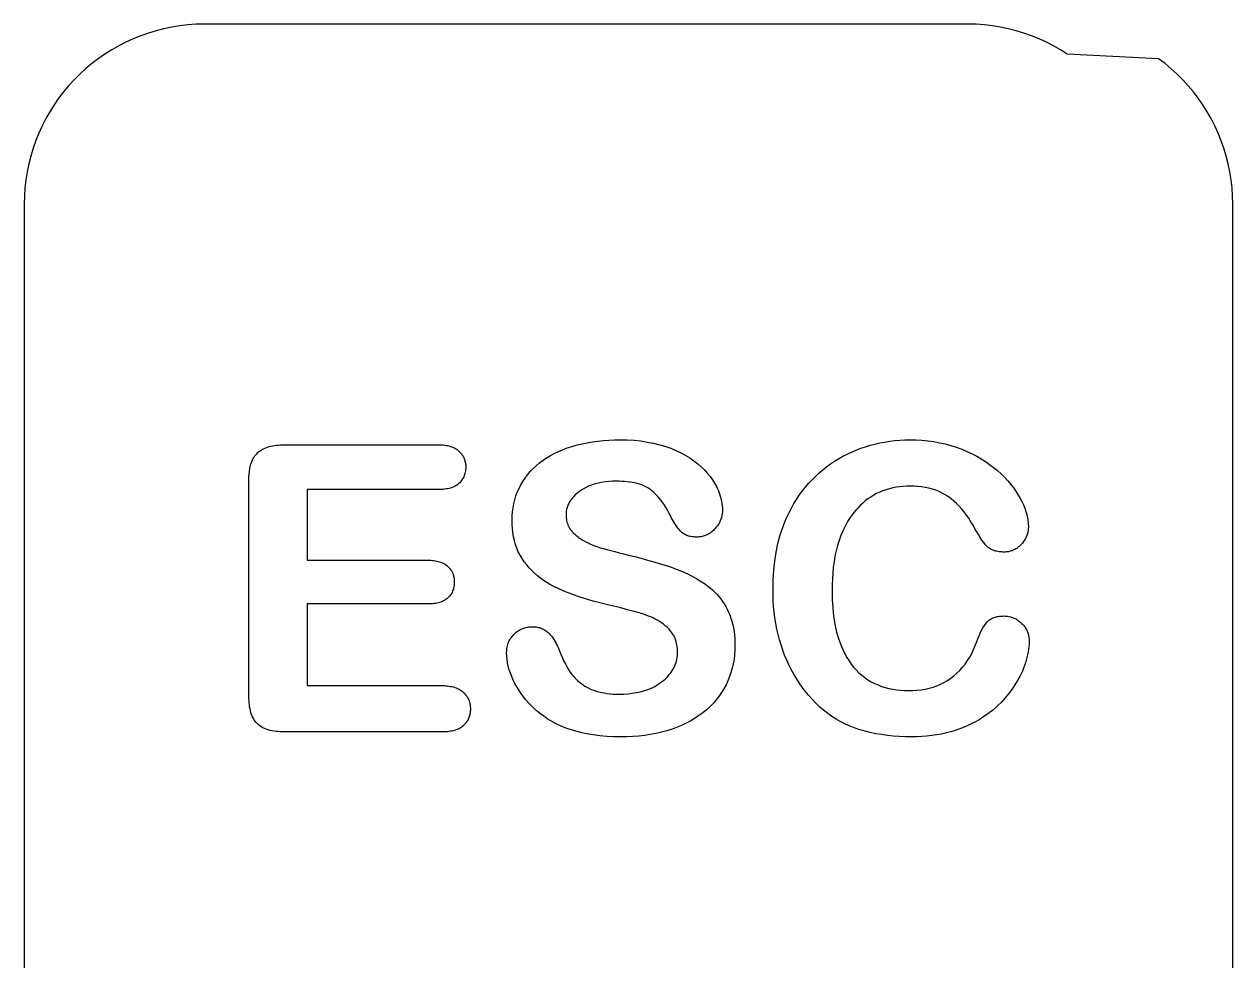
# Model space of a CAD drawing. Extents: x 0 to 144, y 0 to 348.
# Drawn here: x 91.69 to 102.41, y 223.42 to 231.79 of the extents above; entities that cross this region are included whole.
import ezdxf

# ---------------------------------------------------------------- set-up
doc = ezdxf.new("R2010")
doc.units = 0
doc.layers.add('-15N-THT. THIẾT BỊ ĐÓNG MỞ', color=40, linetype='CONTINUOUS')

# ---------------------------------------------------------------- blocks, each defined once
blk = doc.blocks.new('06 - N - SC VSD ATV630U07~55N4')
at = {"layer": '-15N-THT. THIẾT BỊ ĐÓNG MỞ'}
for p, q in [((21.138, 57.784), (21.067, 57.776)), ((21.209, 57.789), (21.138, 57.784)), ((21.281, 57.79), (21.209, 57.789)), ((28.059, 57.79), (21.281, 57.79)), ((21.281, 57.79), (21.281, 57.79)), ((28.131, 57.789), (28.059, 57.79)), ((28.059, 57.79), (28.059, 57.79)), ((28.202, 57.784), (28.131, 57.789)), ((28.273, 57.775), (28.202, 57.784)), ((20.72, 57.687), (20.654, 57.661)), ((20.788, 57.711), (20.72, 57.687)), ((20.856, 57.732), (20.788, 57.711)), ((20.926, 57.75), (20.856, 57.732)), ((20.996, 57.764), (20.926, 57.75)), ((21.067, 57.776), (20.996, 57.764)), ((28.344, 57.764), (28.273, 57.775)), ((28.414, 57.749), (28.344, 57.764)), ((28.484, 57.732), (28.414, 57.749)), ((28.553, 57.711), (28.484, 57.732)), ((28.62, 57.687), (28.553, 57.711)), ((28.687, 57.66), (28.62, 57.687)), ((20.525, 57.598), (20.463, 57.563)), ((20.588, 57.631), (20.525, 57.598)), ((20.654, 57.661), (20.588, 57.631)), ((28.752, 57.631), (28.687, 57.66)), ((28.815, 57.598), (28.752, 57.631)), ((28.878, 57.563), (28.815, 57.598)), ((20.344, 57.484), (20.287, 57.441)), ((20.402, 57.525), (20.344, 57.484)), ((20.463, 57.563), (20.402, 57.525)), ((28.938, 57.525), (28.878, 57.563)), ((29.748, 57.484), (28.938, 57.525)), ((29.805, 57.441), (29.748, 57.484)), ((20.232, 57.396), (20.179, 57.347)), ((20.287, 57.441), (20.232, 57.396)), ((29.859, 57.395), (29.805, 57.441)), ((29.912, 57.347), (29.859, 57.395)), ((20.081, 57.244), (20.035, 57.19)), ((20.129, 57.297), (20.081, 57.244)), ((20.179, 57.347), (20.129, 57.297)), ((29.962, 57.297), (29.912, 57.347)), ((30.01, 57.244), (29.962, 57.297)), ((30.056, 57.19), (30.01, 57.244)), ((20.035, 57.19), (19.992, 57.133)), ((30.099, 57.133), (30.056, 57.19)), ((19.951, 57.074), (19.913, 57.014)), ((19.992, 57.133), (19.951, 57.074)), ((30.14, 57.074), (30.099, 57.133)), ((30.178, 57.014), (30.14, 57.074)), ((19.878, 56.952), (19.846, 56.888)), ((19.913, 57.014), (19.878, 56.952)), ((30.213, 56.952), (30.178, 57.014)), ((30.246, 56.888), (30.213, 56.952)), ((19.816, 56.823), (19.789, 56.757)), ((19.846, 56.888), (19.816, 56.823)), ((30.275, 56.823), (30.246, 56.888)), ((30.302, 56.756), (30.275, 56.823)), ((19.789, 56.757), (19.765, 56.689)), ((30.326, 56.689), (30.302, 56.756)), ((19.745, 56.62), (19.727, 56.551)), ((19.765, 56.689), (19.745, 56.62)), ((30.347, 56.62), (30.326, 56.689)), ((30.365, 56.551), (30.347, 56.62)), ((19.727, 56.551), (19.712, 56.481)), ((30.379, 56.481), (30.365, 56.551)), ((19.701, 56.41), (19.693, 56.339)), ((19.712, 56.481), (19.701, 56.41)), ((30.39, 56.41), (30.379, 56.481)), ((30.399, 56.339), (30.39, 56.41)), ((19.693, 56.339), (19.688, 56.267)), ((30.404, 56.267), (30.399, 56.339)), ((19.688, 56.267), (19.686, 56.195)), ((19.686, 56.195), (19.686, 56.195)), ((19.686, 56.195), (19.686, 49.417)), ((30.405, 56.195), (30.404, 56.267)), ((30.405, 49.417), (30.405, 56.195)), ((21.815, 54.026), (21.829, 54.032)), ((21.829, 54.032), (21.844, 54.037)), ((21.844, 54.037), (21.86, 54.042)), ((21.86, 54.042), (21.875, 54.046)), ((21.875, 54.046), (21.892, 54.049)), ((21.892, 54.049), (21.908, 54.052)), ((21.908, 54.052), (21.925, 54.055)), ((21.925, 54.055), (21.942, 54.056)), ((21.942, 54.056), (21.96, 54.058)), ((21.96, 54.058), (21.978, 54.058)), ((21.978, 54.058), (21.996, 54.059)), ((21.996, 54.059), (23.359, 54.059)), ((21.996, 54.059), (21.996, 54.059)), ((23.359, 54.059), (23.373, 54.059)), ((23.359, 54.059), (23.359, 54.059)), ((23.373, 54.059), (23.387, 54.058)), ((23.387, 54.058), (23.401, 54.057)), ((23.401, 54.057), (23.415, 54.055)), ((23.415, 54.055), (23.428, 54.053)), ((23.428, 54.053), (23.441, 54.051)), ((23.441, 54.051), (23.454, 54.048)), ((23.454, 54.048), (23.467, 54.044)), ((23.467, 54.044), (23.479, 54.04)), ((23.479, 54.04), (23.491, 54.035)), ((23.491, 54.035), (23.502, 54.03)), ((23.502, 54.03), (23.513, 54.024)), ((24.461, 54.014), (24.503, 54.03)), ((24.503, 54.03), (24.546, 54.044)), ((24.546, 54.044), (24.59, 54.057)), ((24.59, 54.057), (24.635, 54.068)), ((24.635, 54.068), (24.681, 54.077)), ((24.681, 54.077), (24.728, 54.085)), ((24.728, 54.085), (24.775, 54.091)), ((24.775, 54.091), (24.823, 54.096)), ((24.823, 54.096), (24.872, 54.1)), ((24.872, 54.1), (24.922, 54.102)), ((24.922, 54.102), (24.972, 54.102)), ((24.972, 54.102), (25.034, 54.101)), ((24.972, 54.102), (24.972, 54.102)), ((25.034, 54.101), (25.095, 54.098)), ((25.095, 54.098), (25.154, 54.092)), ((25.154, 54.092), (25.212, 54.083)), ((25.212, 54.083), (25.269, 54.073)), ((25.269, 54.073), (25.324, 54.059)), ((25.324, 54.059), (25.377, 54.043)), ((25.377, 54.043), (25.423, 54.027)), ((25.377, 54.043), (25.377, 54.043)), ((25.423, 54.027), (25.467, 54.008)), ((27.065, 54.011), (27.106, 54.027)), ((27.106, 54.027), (27.148, 54.041)), ((27.148, 54.041), (27.19, 54.054)), ((27.19, 54.054), (27.233, 54.065)), ((27.233, 54.065), (27.276, 54.075)), ((27.276, 54.075), (27.319, 54.083)), ((27.319, 54.083), (27.363, 54.09)), ((27.363, 54.09), (27.408, 54.095)), ((27.408, 54.095), (27.452, 54.099)), ((27.452, 54.099), (27.497, 54.101)), ((27.497, 54.101), (27.543, 54.102)), ((27.543, 54.102), (27.596, 54.101)), ((27.543, 54.102), (27.543, 54.102)), ((27.596, 54.101), (27.649, 54.098)), ((27.649, 54.098), (27.702, 54.093)), ((27.702, 54.093), (27.754, 54.086)), ((27.754, 54.086), (27.805, 54.077)), ((27.805, 54.077), (27.855, 54.066)), ((27.855, 54.066), (27.905, 54.053)), ((27.905, 54.053), (27.953, 54.037)), ((27.953, 54.037), (28.001, 54.02)), ((21.703, 53.901), (21.712, 53.924)), ((21.712, 53.924), (21.718, 53.936)), ((21.712, 53.924), (21.712, 53.924)), ((21.718, 53.936), (21.725, 53.947)), ((21.725, 53.947), (21.732, 53.959)), ((21.732, 53.959), (21.74, 53.969)), ((21.74, 53.969), (21.749, 53.979)), ((21.749, 53.979), (21.759, 53.989)), ((21.759, 53.989), (21.769, 53.998)), ((21.769, 53.998), (21.78, 54.006)), ((21.78, 54.006), (21.791, 54.013)), ((21.791, 54.013), (21.803, 54.02)), ((21.803, 54.02), (21.815, 54.026)), ((21.815, 54.026), (21.815, 54.026)), ((23.513, 54.024), (23.523, 54.018)), ((23.523, 54.018), (23.532, 54.011)), ((23.532, 54.011), (23.541, 54.003)), ((23.541, 54.003), (23.547, 53.997)), ((23.541, 54.003), (23.541, 54.003)), ((23.547, 53.997), (23.553, 53.991)), ((23.553, 53.991), (23.559, 53.985)), ((23.559, 53.985), (23.564, 53.979)), ((23.564, 53.979), (23.569, 53.972)), ((23.569, 53.972), (23.574, 53.965)), ((23.574, 53.965), (23.578, 53.958)), ((23.578, 53.958), (23.582, 53.951)), ((23.582, 53.951), (23.585, 53.943)), ((23.585, 53.943), (23.589, 53.936)), ((23.589, 53.936), (23.591, 53.928)), ((23.591, 53.928), (23.594, 53.92)), ((23.594, 53.92), (23.596, 53.912)), ((24.258, 53.898), (24.288, 53.921)), ((24.288, 53.921), (24.32, 53.942)), ((24.32, 53.942), (24.353, 53.962)), ((24.353, 53.962), (24.388, 53.981)), ((24.388, 53.981), (24.424, 53.998)), ((24.424, 53.998), (24.461, 54.014)), ((24.461, 54.014), (24.461, 54.014)), ((25.467, 54.008), (25.51, 53.988)), ((25.51, 53.988), (25.55, 53.966)), ((25.55, 53.966), (25.589, 53.942)), ((25.589, 53.942), (25.627, 53.916)), ((26.873, 53.912), (26.91, 53.935)), ((26.91, 53.935), (26.947, 53.956)), ((26.947, 53.956), (26.986, 53.976)), ((26.986, 53.976), (27.025, 53.994)), ((27.025, 53.994), (27.065, 54.011)), ((27.065, 54.011), (27.065, 54.011)), ((28.001, 54.02), (28.048, 54)), ((28.048, 54), (28.093, 53.978)), ((28.093, 53.978), (28.134, 53.956)), ((28.093, 53.978), (28.093, 53.978)), ((28.134, 53.956), (28.173, 53.933)), ((28.173, 53.933), (28.212, 53.909)), ((21.682, 53.798), (21.685, 53.825)), ((21.685, 53.825), (21.689, 53.852)), ((21.689, 53.852), (21.695, 53.877)), ((21.695, 53.877), (21.703, 53.901)), ((23.596, 53.912), (23.598, 53.904)), ((23.598, 53.816), (23.596, 53.805)), ((23.598, 53.904), (23.6, 53.895)), ((23.6, 53.827), (23.598, 53.816)), ((23.6, 53.895), (23.601, 53.887)), ((23.601, 53.838), (23.6, 53.827)), ((23.601, 53.887), (23.602, 53.878)), ((23.602, 53.849), (23.601, 53.838)), ((23.602, 53.878), (23.602, 53.869)), ((23.602, 53.869), (23.602, 53.861)), ((23.602, 53.861), (23.602, 53.849)), ((23.602, 53.861), (23.602, 53.861)), ((24.151, 53.793), (24.175, 53.821)), ((24.175, 53.821), (24.201, 53.848)), ((24.201, 53.848), (24.229, 53.874)), ((24.229, 53.874), (24.258, 53.898)), ((25.627, 53.916), (25.662, 53.888)), ((25.662, 53.888), (25.691, 53.862)), ((25.662, 53.888), (25.662, 53.888)), ((25.691, 53.862), (25.719, 53.835)), ((25.719, 53.835), (25.745, 53.807)), ((26.736, 53.808), (26.769, 53.836)), ((26.769, 53.836), (26.803, 53.862)), ((26.803, 53.862), (26.837, 53.888)), ((26.837, 53.888), (26.873, 53.912)), ((28.212, 53.909), (28.249, 53.884)), ((28.249, 53.884), (28.284, 53.857)), ((28.284, 53.857), (28.318, 53.83)), ((28.318, 53.83), (28.351, 53.801)), ((21.68, 53.771), (21.682, 53.798)), ((21.68, 53.742), (21.68, 53.771)), ((21.68, 51.827), (21.68, 53.742)), ((21.68, 53.742), (21.68, 53.742)), ((23.532, 53.707), (23.523, 53.7)), ((23.541, 53.715), (23.532, 53.707)), ((23.549, 53.722), (23.541, 53.715)), ((23.541, 53.715), (23.541, 53.715)), ((23.556, 53.73), (23.549, 53.722)), ((23.563, 53.738), (23.556, 53.73)), ((23.569, 53.747), (23.563, 53.738)), ((23.575, 53.756), (23.569, 53.747)), ((23.58, 53.765), (23.575, 53.756)), ((23.585, 53.775), (23.58, 53.765)), ((23.589, 53.785), (23.585, 53.775)), ((23.593, 53.795), (23.589, 53.785)), ((23.596, 53.805), (23.593, 53.795)), ((24.091, 53.702), (24.109, 53.733)), ((24.109, 53.733), (24.129, 53.763)), ((24.129, 53.763), (24.151, 53.793)), ((24.129, 53.763), (24.129, 53.763)), ((24.747, 53.711), (24.718, 53.701)), ((24.777, 53.719), (24.747, 53.711)), ((24.808, 53.725), (24.777, 53.719)), ((24.839, 53.73), (24.808, 53.725)), ((24.871, 53.733), (24.839, 53.73)), ((24.904, 53.735), (24.871, 53.733)), ((24.937, 53.735), (24.904, 53.735)), ((24.962, 53.735), (24.937, 53.735)), ((24.937, 53.735), (24.937, 53.735)), ((24.986, 53.734), (24.962, 53.735)), ((25.01, 53.733), (24.986, 53.734)), ((25.033, 53.731), (25.01, 53.733)), ((25.056, 53.728), (25.033, 53.731)), ((25.079, 53.724), (25.056, 53.728)), ((25.101, 53.72), (25.079, 53.724)), ((25.122, 53.715), (25.101, 53.72)), ((25.143, 53.709), (25.122, 53.715)), ((25.163, 53.702), (25.143, 53.709)), ((25.745, 53.807), (25.769, 53.778)), ((25.769, 53.778), (25.79, 53.748)), ((25.79, 53.748), (25.81, 53.718)), ((25.81, 53.718), (25.827, 53.687)), ((26.615, 53.682), (26.643, 53.715)), ((26.643, 53.715), (26.674, 53.748)), ((26.674, 53.748), (26.704, 53.778)), ((26.674, 53.748), (26.674, 53.748)), ((26.704, 53.778), (26.736, 53.808)), ((28.351, 53.801), (28.382, 53.771)), ((28.382, 53.771), (28.411, 53.739)), ((28.411, 53.739), (28.438, 53.706)), ((28.438, 53.706), (28.463, 53.672)), ((23.359, 53.661), (22.196, 53.661)), ((22.196, 53.661), (22.196, 53.035)), ((22.196, 53.661), (22.196, 53.661)), ((23.373, 53.661), (23.359, 53.661)), ((23.359, 53.661), (23.359, 53.661)), ((23.387, 53.661), (23.373, 53.661)), ((23.401, 53.662), (23.387, 53.661)), ((23.415, 53.664), (23.401, 53.662)), ((23.428, 53.666), (23.415, 53.664)), ((23.442, 53.668), (23.428, 53.666)), ((23.455, 53.671), (23.442, 53.668)), ((23.467, 53.674), (23.455, 53.671)), ((23.479, 53.678), (23.467, 53.674)), ((23.491, 53.683), (23.479, 53.678)), ((23.502, 53.688), (23.491, 53.683)), ((23.513, 53.694), (23.502, 53.688)), ((23.523, 53.7), (23.513, 53.694)), ((24.038, 53.569), (24.048, 53.604)), ((24.048, 53.604), (24.06, 53.637)), ((24.06, 53.637), (24.075, 53.67)), ((24.075, 53.67), (24.091, 53.702)), ((24.56, 53.6), (24.549, 53.587)), ((24.572, 53.613), (24.56, 53.6)), ((24.585, 53.624), (24.572, 53.613)), ((24.599, 53.636), (24.585, 53.624)), ((24.614, 53.647), (24.599, 53.636)), ((24.638, 53.663), (24.614, 53.647)), ((24.614, 53.647), (24.614, 53.647)), ((24.664, 53.677), (24.638, 53.663)), ((24.69, 53.69), (24.664, 53.677)), ((24.718, 53.701), (24.69, 53.69)), ((25.182, 53.694), (25.163, 53.702)), ((25.201, 53.685), (25.182, 53.694)), ((25.218, 53.676), (25.201, 53.685)), ((25.234, 53.665), (25.218, 53.676)), ((25.25, 53.653), (25.234, 53.665)), ((25.268, 53.637), (25.25, 53.653)), ((25.25, 53.653), (25.25, 53.653)), ((25.286, 53.62), (25.268, 53.637)), ((25.303, 53.603), (25.286, 53.62)), ((25.319, 53.584), (25.303, 53.603)), ((25.827, 53.687), (25.835, 53.668)), ((25.827, 53.687), (25.827, 53.687)), ((25.835, 53.668), (25.843, 53.65)), ((25.843, 53.65), (25.851, 53.631)), ((25.851, 53.631), (25.857, 53.612)), ((25.857, 53.612), (25.863, 53.593)), ((26.536, 53.574), (26.561, 53.611)), ((26.561, 53.611), (26.587, 53.647)), ((26.587, 53.647), (26.615, 53.682)), ((27.221, 53.611), (27.195, 53.595)), ((27.247, 53.625), (27.221, 53.611)), ((27.275, 53.638), (27.247, 53.625)), ((27.303, 53.649), (27.275, 53.638)), ((27.331, 53.66), (27.303, 53.649)), ((27.36, 53.668), (27.331, 53.66)), ((27.39, 53.676), (27.36, 53.668)), ((27.421, 53.682), (27.39, 53.676)), ((27.451, 53.686), (27.421, 53.682)), ((27.483, 53.689), (27.451, 53.686)), ((27.514, 53.691), (27.483, 53.689)), ((27.546, 53.692), (27.514, 53.691)), ((27.58, 53.691), (27.546, 53.692)), ((27.546, 53.692), (27.546, 53.692)), ((27.613, 53.689), (27.58, 53.691)), ((27.646, 53.686), (27.613, 53.689)), ((27.678, 53.68), (27.646, 53.686)), ((27.71, 53.674), (27.678, 53.68)), ((27.741, 53.665), (27.71, 53.674)), ((27.771, 53.655), (27.741, 53.665)), ((27.8, 53.643), (27.771, 53.655)), ((27.828, 53.63), (27.8, 53.643)), ((27.856, 53.615), (27.828, 53.63)), ((27.882, 53.598), (27.856, 53.615)), ((27.907, 53.579), (27.882, 53.598)), ((27.882, 53.598), (27.882, 53.598)), ((28.463, 53.672), (28.484, 53.642)), ((28.463, 53.672), (28.463, 53.672)), ((28.484, 53.642), (28.503, 53.612)), ((28.503, 53.612), (28.521, 53.581)), ((24.018, 53.463), (24.022, 53.499)), ((24.022, 53.499), (24.029, 53.534)), ((24.029, 53.534), (24.038, 53.569)), ((24.501, 53.501), (24.497, 53.485)), ((24.506, 53.517), (24.501, 53.501)), ((24.513, 53.532), (24.506, 53.517)), ((24.52, 53.546), (24.513, 53.532)), ((24.529, 53.561), (24.52, 53.546)), ((24.538, 53.574), (24.529, 53.561)), ((24.549, 53.587), (24.538, 53.574)), ((25.335, 53.564), (25.319, 53.584)), ((25.35, 53.543), (25.335, 53.564)), ((25.365, 53.522), (25.35, 53.543)), ((25.379, 53.5), (25.365, 53.522)), ((25.392, 53.477), (25.379, 53.5)), ((25.863, 53.593), (25.868, 53.574)), ((25.868, 53.574), (25.872, 53.555)), ((25.872, 53.555), (25.875, 53.536)), ((25.875, 53.536), (25.877, 53.518)), ((25.877, 53.518), (25.879, 53.499)), ((25.879, 53.499), (25.879, 53.48)), ((26.47, 53.457), (26.491, 53.497)), ((26.491, 53.497), (26.513, 53.536)), ((26.513, 53.536), (26.536, 53.574)), ((27.079, 53.497), (27.059, 53.474)), ((27.101, 53.519), (27.079, 53.497)), ((27.123, 53.54), (27.101, 53.519)), ((27.146, 53.56), (27.123, 53.54)), ((27.17, 53.578), (27.146, 53.56)), ((27.195, 53.595), (27.17, 53.578)), ((27.932, 53.559), (27.907, 53.579)), ((27.956, 53.537), (27.932, 53.559)), ((27.98, 53.513), (27.956, 53.537)), ((28.002, 53.488), (27.98, 53.513)), ((28.521, 53.581), (28.537, 53.55)), ((28.537, 53.55), (28.551, 53.519)), ((28.551, 53.519), (28.563, 53.488)), ((24.014, 53.39), (24.015, 53.426)), ((24.015, 53.352), (24.014, 53.39)), ((24.014, 53.39), (24.014, 53.39)), ((24.015, 53.426), (24.018, 53.463)), ((24.493, 53.453), (24.492, 53.436)), ((24.492, 53.436), (24.492, 53.423)), ((24.492, 53.436), (24.492, 53.436)), ((24.492, 53.423), (24.493, 53.41)), ((24.494, 53.469), (24.493, 53.453)), ((24.493, 53.41), (24.495, 53.397)), ((24.497, 53.485), (24.494, 53.469)), ((24.495, 53.397), (24.497, 53.384)), ((24.497, 53.384), (24.5, 53.372)), ((25.405, 53.454), (25.392, 53.477)), ((25.418, 53.43), (25.405, 53.454)), ((25.426, 53.414), (25.418, 53.43)), ((25.418, 53.43), (25.418, 53.43)), ((25.434, 53.398), (25.426, 53.414)), ((25.442, 53.383), (25.434, 53.398)), ((25.451, 53.368), (25.442, 53.383)), ((25.859, 53.383), (25.852, 53.368)), ((25.865, 53.399), (25.859, 53.383)), ((25.87, 53.414), (25.865, 53.399)), ((25.874, 53.43), (25.87, 53.414)), ((25.877, 53.447), (25.874, 53.43)), ((25.879, 53.463), (25.877, 53.447)), ((25.879, 53.48), (25.879, 53.463)), ((25.879, 53.48), (25.879, 53.48)), ((26.433, 53.375), (26.451, 53.417)), ((26.451, 53.417), (26.47, 53.457)), ((27.013, 53.414), (26.989, 53.377)), ((27.039, 53.45), (27.013, 53.414)), ((27.059, 53.474), (27.039, 53.45)), ((27.039, 53.45), (27.039, 53.45)), ((28.024, 53.462), (28.002, 53.488)), ((28.044, 53.435), (28.024, 53.462)), ((28.064, 53.406), (28.044, 53.435)), ((28.083, 53.376), (28.064, 53.406)), ((28.563, 53.488), (28.574, 53.456)), ((28.574, 53.456), (28.582, 53.425)), ((28.582, 53.425), (28.588, 53.393)), ((28.588, 53.393), (28.591, 53.362)), ((24.017, 53.315), (24.015, 53.352)), ((24.021, 53.279), (24.017, 53.315)), ((24.027, 53.243), (24.021, 53.279)), ((24.5, 53.372), (24.504, 53.36)), ((24.504, 53.36), (24.509, 53.348)), ((24.509, 53.348), (24.514, 53.336)), ((24.514, 53.336), (24.52, 53.325)), ((24.52, 53.325), (24.526, 53.314)), ((24.526, 53.314), (24.533, 53.304)), ((24.533, 53.304), (24.542, 53.294)), ((24.533, 53.304), (24.533, 53.304)), ((24.542, 53.294), (24.55, 53.284)), ((24.55, 53.284), (24.559, 53.274)), ((25.46, 53.354), (25.451, 53.368)), ((25.469, 53.341), (25.46, 53.354)), ((25.478, 53.328), (25.469, 53.341)), ((25.487, 53.315), (25.478, 53.328)), ((25.497, 53.304), (25.487, 53.315)), ((25.506, 53.293), (25.497, 53.304)), ((25.516, 53.284), (25.506, 53.293)), ((25.523, 53.278), (25.516, 53.284)), ((25.516, 53.284), (25.516, 53.284)), ((25.53, 53.272), (25.523, 53.278)), ((25.777, 53.28), (25.769, 53.275)), ((25.785, 53.286), (25.777, 53.28)), ((25.792, 53.292), (25.785, 53.286)), ((25.799, 53.299), (25.792, 53.292)), ((25.806, 53.306), (25.799, 53.299)), ((25.813, 53.313), (25.806, 53.306)), ((25.824, 53.326), (25.813, 53.313)), ((25.813, 53.313), (25.813, 53.313)), ((25.834, 53.34), (25.824, 53.326)), ((25.844, 53.354), (25.834, 53.34)), ((25.852, 53.368), (25.844, 53.354)), ((26.392, 53.259), (26.417, 53.332)), ((26.417, 53.332), (26.433, 53.375)), ((26.417, 53.332), (26.417, 53.332)), ((26.947, 53.296), (26.929, 53.253)), ((26.967, 53.337), (26.947, 53.296)), ((26.989, 53.377), (26.967, 53.337)), ((28.102, 53.346), (28.083, 53.376)), ((28.119, 53.314), (28.102, 53.346)), ((28.134, 53.287), (28.119, 53.314)), ((28.119, 53.314), (28.119, 53.314)), ((28.149, 53.261), (28.134, 53.287)), ((28.588, 53.284), (28.584, 53.269)), ((28.59, 53.299), (28.588, 53.284)), ((28.592, 53.315), (28.59, 53.299)), ((28.591, 53.362), (28.593, 53.33)), ((28.593, 53.33), (28.592, 53.315)), ((28.593, 53.33), (28.593, 53.33)), ((24.035, 53.208), (24.027, 53.243)), ((24.044, 53.174), (24.035, 53.208)), ((24.056, 53.141), (24.044, 53.174)), ((24.559, 53.274), (24.569, 53.264)), ((24.569, 53.264), (24.579, 53.255)), ((24.579, 53.255), (24.59, 53.247)), ((24.59, 53.247), (24.601, 53.238)), ((24.601, 53.238), (24.612, 53.23)), ((24.612, 53.23), (24.624, 53.223)), ((24.624, 53.223), (24.636, 53.215)), ((24.636, 53.215), (24.648, 53.208)), ((24.648, 53.208), (24.669, 53.197)), ((24.648, 53.208), (24.648, 53.208)), ((24.669, 53.197), (24.69, 53.187)), ((24.69, 53.187), (24.71, 53.177)), ((24.71, 53.177), (24.732, 53.168)), ((25.538, 53.267), (25.53, 53.272)), ((25.546, 53.262), (25.538, 53.267)), ((25.554, 53.258), (25.546, 53.262)), ((25.563, 53.254), (25.554, 53.258)), ((25.572, 53.251), (25.563, 53.254)), ((25.581, 53.248), (25.572, 53.251)), ((25.59, 53.246), (25.581, 53.248)), ((25.6, 53.244), (25.59, 53.246)), ((25.61, 53.243), (25.6, 53.244)), ((25.62, 53.241), (25.61, 53.243)), ((25.63, 53.241), (25.62, 53.241)), ((25.641, 53.24), (25.63, 53.241)), ((25.651, 53.24), (25.641, 53.24)), ((25.661, 53.24), (25.651, 53.24)), ((25.651, 53.24), (25.651, 53.24)), ((25.671, 53.241), (25.661, 53.24)), ((25.681, 53.242), (25.671, 53.241)), ((25.69, 53.243), (25.681, 53.242)), ((25.7, 53.245), (25.69, 53.243)), ((25.709, 53.247), (25.7, 53.245)), ((25.718, 53.25), (25.709, 53.247)), ((25.727, 53.253), (25.718, 53.25)), ((25.736, 53.257), (25.727, 53.253)), ((25.745, 53.26), (25.736, 53.257)), ((25.753, 53.265), (25.745, 53.26)), ((25.761, 53.269), (25.753, 53.265)), ((25.769, 53.275), (25.761, 53.269)), ((26.356, 53.106), (26.372, 53.183)), ((26.372, 53.183), (26.392, 53.259)), ((26.914, 53.209), (26.9, 53.164)), ((26.929, 53.253), (26.914, 53.209)), ((28.165, 53.235), (28.149, 53.261)), ((28.181, 53.212), (28.165, 53.235)), ((28.197, 53.19), (28.181, 53.212)), ((28.213, 53.17), (28.197, 53.19)), ((28.229, 53.153), (28.213, 53.17)), ((28.53, 53.174), (28.524, 53.167)), ((28.54, 53.186), (28.53, 53.174)), ((28.53, 53.174), (28.53, 53.174)), ((28.55, 53.199), (28.54, 53.186)), ((28.559, 53.212), (28.55, 53.199)), ((28.567, 53.226), (28.559, 53.212)), ((28.574, 53.24), (28.567, 53.226)), ((28.58, 53.254), (28.574, 53.24)), ((28.584, 53.269), (28.58, 53.254)), ((24.069, 53.109), (24.056, 53.141)), ((24.085, 53.078), (24.069, 53.109)), ((24.102, 53.048), (24.085, 53.078)), ((24.732, 53.168), (24.753, 53.16)), ((24.753, 53.16), (24.774, 53.152)), ((24.774, 53.152), (24.796, 53.145)), ((24.796, 53.145), (24.824, 53.137)), ((24.796, 53.145), (24.796, 53.145)), ((24.824, 53.137), (24.855, 53.128)), ((24.855, 53.128), (24.889, 53.119)), ((24.889, 53.119), (24.925, 53.11)), ((24.925, 53.11), (24.963, 53.1)), ((24.963, 53.1), (25.003, 53.09)), ((25.003, 53.09), (25.043, 53.08)), ((25.043, 53.08), (25.101, 53.066)), ((25.043, 53.08), (25.043, 53.08)), ((25.101, 53.066), (25.159, 53.051)), ((26.343, 53.027), (26.356, 53.106)), ((26.877, 53.069), (26.869, 53.021)), ((26.888, 53.117), (26.877, 53.069)), ((26.9, 53.164), (26.888, 53.117)), ((28.237, 53.147), (28.229, 53.153)), ((28.229, 53.153), (28.229, 53.153)), ((28.244, 53.141), (28.237, 53.147)), ((28.253, 53.135), (28.244, 53.141)), ((28.262, 53.13), (28.253, 53.135)), ((28.271, 53.126), (28.262, 53.13)), ((28.28, 53.122), (28.271, 53.126)), ((28.29, 53.118), (28.28, 53.122)), ((28.301, 53.115), (28.29, 53.118)), ((28.311, 53.113), (28.301, 53.115)), ((28.322, 53.111), (28.311, 53.113)), ((28.333, 53.109), (28.322, 53.111)), ((28.344, 53.108), (28.333, 53.109)), ((28.355, 53.107), (28.344, 53.108)), ((28.367, 53.106), (28.355, 53.107)), ((28.379, 53.106), (28.367, 53.106)), ((28.388, 53.106), (28.379, 53.106)), ((28.379, 53.106), (28.379, 53.106)), ((28.397, 53.107), (28.388, 53.106)), ((28.406, 53.108), (28.397, 53.107)), ((28.415, 53.109), (28.406, 53.108)), ((28.423, 53.111), (28.415, 53.109)), ((28.432, 53.113), (28.423, 53.111)), ((28.441, 53.116), (28.432, 53.113)), ((28.449, 53.118), (28.441, 53.116)), ((28.457, 53.122), (28.449, 53.118)), ((28.465, 53.125), (28.457, 53.122)), ((28.473, 53.129), (28.465, 53.125)), ((28.481, 53.134), (28.473, 53.129)), ((28.489, 53.138), (28.481, 53.134)), ((28.496, 53.144), (28.489, 53.138)), ((28.503, 53.149), (28.496, 53.144)), ((28.51, 53.155), (28.503, 53.149)), ((28.517, 53.161), (28.51, 53.155)), ((28.524, 53.167), (28.517, 53.161)), ((22.196, 53.035), (23.267, 53.035)), ((22.196, 53.035), (22.196, 53.035)), ((23.267, 53.035), (23.28, 53.035)), ((23.267, 53.035), (23.267, 53.035)), ((23.28, 53.035), (23.294, 53.034)), ((23.294, 53.034), (23.307, 53.033)), ((23.307, 53.033), (23.321, 53.032)), ((23.321, 53.032), (23.334, 53.03)), ((23.334, 53.03), (23.346, 53.027)), ((23.346, 53.027), (23.358, 53.024)), ((23.358, 53.024), (23.37, 53.021)), ((23.37, 53.021), (23.382, 53.017)), ((23.382, 53.017), (23.393, 53.012)), ((23.393, 53.012), (23.404, 53.007)), ((23.404, 53.007), (23.415, 53.001)), ((23.415, 53.001), (23.424, 52.995)), ((23.424, 52.995), (23.434, 52.988)), ((23.434, 52.988), (23.442, 52.981)), ((23.442, 52.981), (23.448, 52.975)), ((23.442, 52.981), (23.442, 52.981)), ((23.448, 52.975), (23.454, 52.97)), ((23.454, 52.97), (23.459, 52.964)), ((23.459, 52.964), (23.464, 52.957)), ((23.464, 52.957), (23.469, 52.951)), ((24.122, 53.019), (24.102, 53.048)), ((24.143, 52.992), (24.122, 53.019)), ((24.122, 53.019), (24.122, 53.019)), ((24.165, 52.967), (24.143, 52.992)), ((24.188, 52.942), (24.165, 52.967)), ((25.159, 53.051), (25.215, 53.035)), ((25.215, 53.035), (25.271, 53.02)), ((25.271, 53.02), (25.326, 53.003)), ((25.326, 53.003), (25.38, 52.986)), ((25.38, 52.986), (25.432, 52.968)), ((25.432, 52.968), (25.479, 52.951)), ((25.432, 52.968), (25.432, 52.968)), ((26.334, 52.946), (26.343, 53.027)), ((26.862, 52.971), (26.857, 52.92)), ((26.869, 53.021), (26.862, 52.971)), ((23.469, 52.951), (23.473, 52.944)), ((23.473, 52.944), (23.478, 52.937)), ((23.478, 52.937), (23.481, 52.93)), ((23.481, 52.93), (23.485, 52.923)), ((23.485, 52.923), (23.488, 52.915)), ((23.488, 52.915), (23.491, 52.908)), ((23.491, 52.908), (23.493, 52.9)), ((23.493, 52.9), (23.495, 52.892)), ((23.495, 52.892), (23.497, 52.884)), ((23.497, 52.884), (23.499, 52.876)), ((23.499, 52.876), (23.5, 52.867)), ((23.5, 52.867), (23.501, 52.859)), ((23.501, 52.859), (23.501, 52.851)), ((23.501, 52.851), (23.501, 52.842)), ((24.213, 52.918), (24.188, 52.942)), ((24.238, 52.896), (24.213, 52.918)), ((24.265, 52.874), (24.238, 52.896)), ((24.293, 52.854), (24.265, 52.874)), ((24.322, 52.835), (24.293, 52.854)), ((25.479, 52.951), (25.524, 52.933)), ((25.524, 52.933), (25.568, 52.913)), ((25.568, 52.913), (25.611, 52.892)), ((25.611, 52.892), (25.652, 52.87)), ((25.652, 52.87), (25.692, 52.846)), ((26.328, 52.781), (26.329, 52.864)), ((26.329, 52.864), (26.334, 52.946)), ((26.854, 52.869), (26.852, 52.817)), ((26.857, 52.92), (26.854, 52.869)), ((23.476, 52.74), (23.471, 52.731)), ((23.481, 52.749), (23.476, 52.74)), ((23.485, 52.759), (23.481, 52.749)), ((23.489, 52.768), (23.485, 52.759)), ((23.493, 52.778), (23.489, 52.768)), ((23.495, 52.788), (23.493, 52.778)), ((23.498, 52.799), (23.495, 52.788)), ((23.499, 52.809), (23.498, 52.799)), ((23.5, 52.82), (23.499, 52.809)), ((23.501, 52.831), (23.5, 52.82)), ((23.501, 52.842), (23.501, 52.831)), ((23.501, 52.842), (23.501, 52.842)), ((24.353, 52.817), (24.322, 52.835)), ((24.384, 52.8), (24.353, 52.817)), ((24.416, 52.785), (24.384, 52.8)), ((24.474, 52.759), (24.416, 52.785)), ((24.416, 52.785), (24.416, 52.785)), ((24.536, 52.735), (24.474, 52.759)), ((25.692, 52.846), (25.729, 52.821)), ((25.729, 52.821), (25.751, 52.804)), ((25.729, 52.821), (25.729, 52.821)), ((25.751, 52.804), (25.772, 52.787)), ((25.772, 52.787), (25.792, 52.77)), ((25.792, 52.77), (25.811, 52.751)), ((25.811, 52.751), (25.83, 52.732)), ((26.328, 52.729), (26.328, 52.781)), ((26.328, 52.781), (26.328, 52.781)), ((26.852, 52.817), (26.851, 52.764)), ((26.851, 52.764), (26.852, 52.687)), ((26.851, 52.764), (26.851, 52.764)), ((23.267, 52.646), (22.196, 52.646)), ((22.196, 52.646), (22.196, 51.921)), ((22.196, 52.646), (22.196, 52.646)), ((23.281, 52.646), (23.267, 52.646)), ((23.267, 52.646), (23.267, 52.646)), ((23.294, 52.646), (23.281, 52.646)), ((23.308, 52.647), (23.294, 52.646)), ((23.321, 52.649), (23.308, 52.647)), ((23.335, 52.651), (23.321, 52.649)), ((23.347, 52.653), (23.335, 52.651)), ((23.36, 52.656), (23.347, 52.653)), ((23.372, 52.659), (23.36, 52.656)), ((23.384, 52.663), (23.372, 52.659)), ((23.395, 52.668), (23.384, 52.663)), ((23.406, 52.673), (23.395, 52.668)), ((23.416, 52.679), (23.406, 52.673)), ((23.426, 52.685), (23.416, 52.679)), ((23.435, 52.692), (23.426, 52.685)), ((23.444, 52.699), (23.435, 52.692)), ((23.451, 52.707), (23.444, 52.699)), ((23.444, 52.699), (23.444, 52.699)), ((23.458, 52.715), (23.451, 52.707)), ((23.465, 52.723), (23.458, 52.715)), ((23.471, 52.731), (23.465, 52.723)), ((24.6, 52.712), (24.536, 52.735)), ((24.666, 52.69), (24.6, 52.712)), ((24.734, 52.671), (24.666, 52.69)), ((24.804, 52.652), (24.734, 52.671)), ((24.876, 52.635), (24.804, 52.652)), ((24.928, 52.623), (24.876, 52.635)), ((24.876, 52.635), (24.876, 52.635)), ((25.83, 52.732), (25.847, 52.712)), ((25.847, 52.712), (25.864, 52.691)), ((25.864, 52.691), (25.88, 52.669)), ((25.88, 52.669), (25.894, 52.647)), ((25.894, 52.647), (25.908, 52.624)), ((26.33, 52.676), (26.328, 52.729)), ((26.333, 52.624), (26.33, 52.676)), ((26.852, 52.687), (26.857, 52.611)), ((24.978, 52.611), (24.928, 52.623)), ((25.026, 52.598), (24.978, 52.611)), ((25.074, 52.586), (25.026, 52.598)), ((25.119, 52.573), (25.074, 52.586)), ((25.162, 52.56), (25.119, 52.573)), ((25.203, 52.547), (25.162, 52.56)), ((25.224, 52.539), (25.203, 52.547)), ((25.203, 52.547), (25.203, 52.547)), ((25.245, 52.531), (25.224, 52.539)), ((25.265, 52.522), (25.245, 52.531)), ((25.908, 52.624), (25.921, 52.6)), ((25.921, 52.6), (25.933, 52.574)), ((25.921, 52.6), (25.921, 52.6)), ((25.933, 52.574), (25.944, 52.548)), ((25.944, 52.548), (25.954, 52.52)), ((26.338, 52.573), (26.333, 52.624)), ((26.345, 52.522), (26.338, 52.573)), ((26.857, 52.611), (26.865, 52.537)), ((26.865, 52.537), (26.876, 52.466)), ((28.281, 52.523), (28.289, 52.526)), ((28.289, 52.526), (28.298, 52.529)), ((28.298, 52.529), (28.307, 52.532)), ((28.307, 52.532), (28.316, 52.534)), ((28.316, 52.534), (28.326, 52.536)), ((28.326, 52.536), (28.335, 52.537)), ((28.335, 52.537), (28.345, 52.538)), ((28.345, 52.538), (28.355, 52.539)), ((28.355, 52.539), (28.365, 52.539)), ((28.365, 52.539), (28.375, 52.54)), ((28.375, 52.54), (28.387, 52.539)), ((28.375, 52.54), (28.375, 52.54)), ((28.387, 52.539), (28.399, 52.538)), ((28.399, 52.538), (28.41, 52.537)), ((28.41, 52.537), (28.422, 52.535)), ((28.422, 52.535), (28.433, 52.532)), ((28.433, 52.532), (28.444, 52.529)), ((28.444, 52.529), (28.455, 52.525)), ((28.455, 52.525), (28.465, 52.521)), ((24.083, 52.417), (24.092, 52.422)), ((24.092, 52.422), (24.1, 52.425)), ((24.1, 52.425), (24.109, 52.429)), ((24.109, 52.429), (24.118, 52.432)), ((24.118, 52.432), (24.128, 52.435)), ((24.128, 52.435), (24.137, 52.437)), ((24.137, 52.437), (24.147, 52.439)), ((24.147, 52.439), (24.157, 52.441)), ((24.157, 52.441), (24.166, 52.442)), ((24.166, 52.442), (24.176, 52.443)), ((24.176, 52.443), (24.186, 52.444)), ((24.186, 52.444), (24.197, 52.444)), ((24.197, 52.444), (24.207, 52.444)), ((24.197, 52.444), (24.197, 52.444)), ((24.207, 52.444), (24.217, 52.443)), ((24.217, 52.443), (24.227, 52.442)), ((24.227, 52.442), (24.237, 52.44)), ((24.237, 52.44), (24.247, 52.438)), ((24.247, 52.438), (24.256, 52.436)), ((24.256, 52.436), (24.266, 52.433)), ((24.266, 52.433), (24.275, 52.429)), ((24.275, 52.429), (24.284, 52.425)), ((24.284, 52.425), (24.293, 52.421)), ((24.293, 52.421), (24.302, 52.416)), ((25.284, 52.512), (25.265, 52.522)), ((25.303, 52.501), (25.284, 52.512)), ((25.321, 52.49), (25.303, 52.501)), ((25.339, 52.479), (25.321, 52.49)), ((25.356, 52.466), (25.339, 52.479)), ((25.372, 52.453), (25.356, 52.466)), ((25.388, 52.439), (25.372, 52.453)), ((25.403, 52.425), (25.388, 52.439)), ((25.413, 52.414), (25.403, 52.425)), ((25.403, 52.425), (25.403, 52.425)), ((25.954, 52.52), (25.963, 52.492)), ((25.963, 52.492), (25.97, 52.462)), ((25.97, 52.462), (25.977, 52.433)), ((25.977, 52.433), (25.982, 52.402)), ((26.353, 52.472), (26.345, 52.522)), ((26.362, 52.423), (26.353, 52.472)), ((26.373, 52.376), (26.362, 52.423)), ((26.362, 52.423), (26.362, 52.423)), ((26.876, 52.466), (26.891, 52.397)), ((28.178, 52.412), (28.19, 52.434)), ((28.19, 52.434), (28.204, 52.456)), ((28.204, 52.456), (28.218, 52.476)), ((28.218, 52.476), (28.224, 52.482)), ((28.218, 52.476), (28.218, 52.476)), ((28.224, 52.482), (28.23, 52.489)), ((28.23, 52.489), (28.236, 52.495)), ((28.236, 52.495), (28.242, 52.5)), ((28.242, 52.5), (28.249, 52.506)), ((28.249, 52.506), (28.257, 52.511)), ((28.257, 52.511), (28.264, 52.515)), ((28.264, 52.515), (28.272, 52.519)), ((28.272, 52.519), (28.281, 52.523)), ((28.465, 52.521), (28.476, 52.516)), ((28.476, 52.516), (28.486, 52.51)), ((28.486, 52.51), (28.496, 52.504)), ((28.496, 52.504), (28.506, 52.497)), ((28.506, 52.497), (28.515, 52.49)), ((28.515, 52.49), (28.524, 52.482)), ((28.524, 52.482), (28.533, 52.474)), ((28.533, 52.474), (28.539, 52.468)), ((28.533, 52.474), (28.533, 52.474)), ((28.539, 52.468), (28.546, 52.461)), ((28.546, 52.461), (28.552, 52.454)), ((28.552, 52.454), (28.557, 52.446)), ((28.557, 52.446), (28.563, 52.439)), ((28.563, 52.439), (28.568, 52.431)), ((28.568, 52.431), (28.573, 52.423)), ((28.573, 52.423), (28.577, 52.415)), ((23.983, 52.308), (23.988, 52.318)), ((23.988, 52.318), (23.994, 52.329)), ((23.994, 52.329), (24, 52.339)), ((24, 52.339), (24.007, 52.349)), ((24.007, 52.349), (24.014, 52.358)), ((24.014, 52.358), (24.022, 52.367)), ((24.022, 52.367), (24.03, 52.376)), ((24.03, 52.376), (24.037, 52.383)), ((24.03, 52.376), (24.03, 52.376)), ((24.037, 52.383), (24.044, 52.39)), ((24.044, 52.39), (24.051, 52.396)), ((24.051, 52.396), (24.059, 52.402)), ((24.059, 52.402), (24.067, 52.407)), ((24.067, 52.407), (24.075, 52.412)), ((24.075, 52.412), (24.083, 52.417)), ((24.302, 52.416), (24.31, 52.41)), ((24.31, 52.41), (24.318, 52.405)), ((24.318, 52.405), (24.326, 52.398)), ((24.326, 52.398), (24.334, 52.392)), ((24.334, 52.392), (24.345, 52.381)), ((24.334, 52.392), (24.334, 52.392)), ((24.345, 52.381), (24.355, 52.37)), ((24.355, 52.37), (24.365, 52.357)), ((24.365, 52.357), (24.375, 52.344)), ((24.375, 52.344), (24.384, 52.33)), ((24.384, 52.33), (24.393, 52.316)), ((24.393, 52.316), (24.401, 52.301)), ((25.423, 52.403), (25.413, 52.414)), ((25.431, 52.391), (25.423, 52.403)), ((25.44, 52.379), (25.431, 52.391)), ((25.447, 52.366), (25.44, 52.379)), ((25.454, 52.353), (25.447, 52.366)), ((25.46, 52.339), (25.454, 52.353)), ((25.465, 52.325), (25.46, 52.339)), ((25.469, 52.311), (25.465, 52.325)), ((25.473, 52.296), (25.469, 52.311)), ((25.982, 52.402), (25.986, 52.371)), ((25.986, 52.371), (25.988, 52.34)), ((25.988, 52.34), (25.99, 52.308)), ((26.386, 52.329), (26.373, 52.376)), ((26.399, 52.283), (26.386, 52.329)), ((26.891, 52.397), (26.911, 52.331)), ((26.911, 52.331), (26.934, 52.268)), ((28.121, 52.276), (28.135, 52.313)), ((28.135, 52.313), (28.145, 52.338)), ((28.135, 52.313), (28.135, 52.313)), ((28.145, 52.338), (28.155, 52.364)), ((28.155, 52.364), (28.166, 52.388)), ((28.166, 52.388), (28.178, 52.412)), ((28.577, 52.415), (28.581, 52.407)), ((28.581, 52.407), (28.584, 52.398)), ((28.584, 52.398), (28.588, 52.389)), ((28.588, 52.389), (28.59, 52.38)), ((28.59, 52.38), (28.593, 52.371)), ((28.593, 52.371), (28.595, 52.362)), ((28.595, 52.362), (28.597, 52.353)), ((28.597, 52.353), (28.598, 52.344)), ((28.598, 52.344), (28.599, 52.334)), ((28.599, 52.334), (28.599, 52.325)), ((28.599, 52.325), (28.599, 52.315)), ((28.599, 52.315), (28.599, 52.292)), ((28.599, 52.315), (28.599, 52.315)), ((23.965, 52.216), (23.966, 52.228)), ((23.966, 52.185), (23.965, 52.216)), ((23.965, 52.216), (23.965, 52.216)), ((23.966, 52.24), (23.968, 52.252)), ((23.966, 52.228), (23.966, 52.24)), ((23.968, 52.252), (23.97, 52.264)), ((23.97, 52.264), (23.972, 52.275)), ((23.972, 52.275), (23.975, 52.286)), ((23.975, 52.286), (23.979, 52.297)), ((23.979, 52.297), (23.983, 52.308)), ((24.401, 52.301), (24.409, 52.286)), ((24.409, 52.286), (24.416, 52.27)), ((24.416, 52.27), (24.424, 52.253)), ((24.424, 52.253), (24.43, 52.237)), ((24.43, 52.237), (24.443, 52.205)), ((24.43, 52.237), (24.43, 52.237)), ((24.443, 52.205), (24.457, 52.174)), ((25.476, 52.281), (25.473, 52.296)), ((25.478, 52.266), (25.476, 52.281)), ((25.48, 52.251), (25.478, 52.266)), ((25.481, 52.235), (25.48, 52.251)), ((25.481, 52.22), (25.481, 52.235)), ((25.481, 52.203), (25.481, 52.22)), ((25.481, 52.22), (25.481, 52.22)), ((25.989, 52.235), (25.987, 52.194)), ((25.99, 52.275), (25.989, 52.235)), ((25.99, 52.308), (25.99, 52.275)), ((25.99, 52.275), (25.99, 52.275)), ((26.415, 52.237), (26.399, 52.283)), ((26.431, 52.192), (26.415, 52.237)), ((26.934, 52.268), (26.949, 52.235)), ((26.934, 52.268), (26.934, 52.268)), ((26.949, 52.235), (26.965, 52.203)), ((28.072, 52.174), (28.09, 52.207)), ((28.09, 52.207), (28.106, 52.241)), ((28.106, 52.241), (28.121, 52.276)), ((28.591, 52.22), (28.586, 52.196)), ((28.594, 52.244), (28.591, 52.22)), ((28.597, 52.268), (28.594, 52.244)), ((28.599, 52.292), (28.597, 52.268)), ((23.969, 52.155), (23.966, 52.185)), ((23.974, 52.124), (23.969, 52.155)), ((23.98, 52.093), (23.974, 52.124)), ((24.457, 52.174), (24.471, 52.143)), ((24.471, 52.143), (24.486, 52.114)), ((24.486, 52.114), (24.502, 52.086)), ((25.454, 52.092), (25.461, 52.107)), ((25.461, 52.107), (25.466, 52.122)), ((25.466, 52.122), (25.471, 52.138)), ((25.471, 52.138), (25.475, 52.154)), ((25.475, 52.154), (25.477, 52.17)), ((25.477, 52.17), (25.48, 52.187)), ((25.48, 52.187), (25.481, 52.203)), ((25.975, 52.115), (25.966, 52.076)), ((25.982, 52.154), (25.975, 52.115)), ((25.987, 52.194), (25.982, 52.154)), ((26.45, 52.148), (26.431, 52.192)), ((26.469, 52.105), (26.45, 52.148)), ((26.49, 52.064), (26.469, 52.105)), ((26.469, 52.105), (26.469, 52.105)), ((26.965, 52.203), (26.983, 52.171)), ((26.983, 52.171), (27.002, 52.142)), ((27.002, 52.142), (27.022, 52.113)), ((27.022, 52.113), (27.043, 52.086)), ((28.009, 52.084), (28.031, 52.112)), ((28.031, 52.112), (28.052, 52.143)), ((28.052, 52.143), (28.072, 52.174)), ((28.558, 52.099), (28.549, 52.075)), ((28.566, 52.124), (28.558, 52.099)), ((28.574, 52.148), (28.566, 52.124)), ((28.58, 52.172), (28.574, 52.148)), ((28.586, 52.196), (28.58, 52.172)), ((23.989, 52.062), (23.98, 52.093)), ((23.999, 52.032), (23.989, 52.062)), ((24.011, 52.001), (23.999, 52.032)), ((24.024, 51.971), (24.011, 52.001)), ((24.502, 52.086), (24.518, 52.059)), ((24.518, 52.059), (24.535, 52.033)), ((24.535, 52.033), (24.546, 52.018)), ((24.535, 52.033), (24.535, 52.033)), ((24.546, 52.018), (24.558, 52.004)), ((24.558, 52.004), (24.571, 51.99)), ((24.571, 51.99), (24.584, 51.976)), ((25.377, 51.985), (25.389, 51.997)), ((25.389, 51.997), (25.401, 52.01)), ((25.401, 52.01), (25.411, 52.022)), ((25.411, 52.022), (25.422, 52.035)), ((25.422, 52.035), (25.431, 52.049)), ((25.431, 52.049), (25.44, 52.063)), ((25.44, 52.063), (25.447, 52.077)), ((25.447, 52.077), (25.454, 52.092)), ((25.942, 52.001), (25.927, 51.964)), ((25.955, 52.038), (25.942, 52.001)), ((25.966, 52.076), (25.955, 52.038)), ((26.512, 52.023), (26.49, 52.064)), ((26.536, 51.984), (26.512, 52.023)), ((27.043, 52.086), (27.066, 52.06)), ((27.066, 52.06), (27.09, 52.036)), ((27.09, 52.036), (27.115, 52.014)), ((27.115, 52.014), (27.142, 51.993)), ((27.142, 51.993), (27.17, 51.974)), ((27.904, 51.987), (27.932, 52.008)), ((27.932, 52.008), (27.959, 52.032)), ((27.959, 52.032), (27.985, 52.057)), ((27.985, 52.057), (28.009, 52.084)), ((28.519, 52.009), (28.497, 51.968)), ((28.539, 52.051), (28.519, 52.009)), ((28.549, 52.075), (28.539, 52.051)), ((28.539, 52.051), (28.539, 52.051)), ((22.196, 51.921), (23.399, 51.921)), ((22.196, 51.921), (22.196, 51.921)), ((23.399, 51.921), (23.413, 51.921)), ((23.399, 51.921), (23.399, 51.921)), ((23.413, 51.921), (23.427, 51.92)), ((23.427, 51.92), (23.441, 51.919)), ((23.441, 51.919), (23.455, 51.917)), ((23.455, 51.917), (23.468, 51.915)), ((23.468, 51.915), (23.481, 51.913)), ((23.481, 51.913), (23.494, 51.91)), ((23.494, 51.91), (23.506, 51.906)), ((23.506, 51.906), (23.518, 51.902)), ((23.518, 51.902), (23.53, 51.897)), ((23.53, 51.897), (23.541, 51.891)), ((23.541, 51.891), (23.552, 51.885)), ((23.552, 51.885), (23.562, 51.879)), ((24.039, 51.941), (24.024, 51.971)), ((24.055, 51.912), (24.039, 51.941)), ((24.073, 51.883), (24.055, 51.912)), ((24.093, 51.852), (24.073, 51.883)), ((24.073, 51.883), (24.073, 51.883)), ((24.584, 51.976), (24.598, 51.963)), ((24.598, 51.963), (24.613, 51.951)), ((24.613, 51.951), (24.628, 51.939)), ((24.628, 51.939), (24.644, 51.928)), ((24.644, 51.928), (24.66, 51.917)), ((24.66, 51.917), (24.678, 51.907)), ((24.678, 51.907), (24.695, 51.898)), ((24.695, 51.898), (24.716, 51.888)), ((24.695, 51.898), (24.695, 51.898)), ((24.716, 51.888), (24.738, 51.88)), ((25.183, 51.876), (25.217, 51.887)), ((25.217, 51.887), (25.249, 51.9)), ((25.249, 51.9), (25.279, 51.915)), ((25.279, 51.915), (25.309, 51.933)), ((25.309, 51.933), (25.337, 51.952)), ((25.337, 51.952), (25.351, 51.963)), ((25.337, 51.952), (25.337, 51.952)), ((25.351, 51.963), (25.364, 51.974)), ((25.364, 51.974), (25.377, 51.985)), ((25.892, 51.893), (25.871, 51.86)), ((25.911, 51.928), (25.892, 51.893)), ((25.927, 51.964), (25.911, 51.928)), ((26.56, 51.946), (26.536, 51.984)), ((26.586, 51.908), (26.56, 51.946)), ((26.614, 51.872), (26.586, 51.908)), ((27.17, 51.974), (27.199, 51.956)), ((27.17, 51.974), (27.17, 51.974)), ((27.199, 51.956), (27.228, 51.941)), ((27.228, 51.941), (27.259, 51.927)), ((27.259, 51.927), (27.29, 51.915)), ((27.29, 51.915), (27.323, 51.905)), ((27.323, 51.905), (27.356, 51.896)), ((27.356, 51.896), (27.389, 51.889)), ((27.389, 51.889), (27.423, 51.884)), ((27.423, 51.884), (27.458, 51.88)), ((27.604, 51.881), (27.641, 51.885)), ((27.641, 51.885), (27.677, 51.891)), ((27.677, 51.891), (27.712, 51.899)), ((27.712, 51.899), (27.747, 51.909)), ((27.747, 51.909), (27.78, 51.92)), ((27.78, 51.92), (27.813, 51.934)), ((27.813, 51.934), (27.844, 51.95)), ((27.844, 51.95), (27.875, 51.967)), ((27.875, 51.967), (27.904, 51.987)), ((27.904, 51.987), (27.904, 51.987)), ((28.445, 51.888), (28.416, 51.849)), ((28.473, 51.927), (28.445, 51.888)), ((28.497, 51.968), (28.473, 51.927)), ((21.68, 51.808), (21.68, 51.827)), ((21.68, 51.827), (21.68, 51.827)), ((21.681, 51.789), (21.68, 51.808)), ((21.682, 51.77), (21.681, 51.789)), ((23.562, 51.879), (23.572, 51.871)), ((23.572, 51.871), (23.581, 51.863)), ((23.581, 51.863), (23.588, 51.857)), ((23.581, 51.863), (23.581, 51.863)), ((23.588, 51.857), (23.594, 51.851)), ((23.594, 51.851), (23.599, 51.844)), ((23.599, 51.844), (23.605, 51.838)), ((23.605, 51.838), (23.61, 51.831)), ((23.61, 51.831), (23.615, 51.824)), ((23.615, 51.824), (23.619, 51.816)), ((23.619, 51.816), (23.623, 51.809)), ((23.623, 51.809), (23.627, 51.801)), ((23.627, 51.801), (23.63, 51.793)), ((23.63, 51.793), (23.633, 51.785)), ((23.633, 51.785), (23.636, 51.776)), ((23.636, 51.776), (23.638, 51.768)), ((24.115, 51.823), (24.093, 51.852)), ((24.137, 51.794), (24.115, 51.823)), ((24.161, 51.767), (24.137, 51.794)), ((24.738, 51.88), (24.76, 51.872)), ((24.76, 51.872), (24.784, 51.866)), ((24.784, 51.866), (24.808, 51.86)), ((24.808, 51.86), (24.833, 51.856)), ((24.833, 51.856), (24.858, 51.852)), ((24.858, 51.852), (24.884, 51.849)), ((24.884, 51.849), (24.911, 51.847)), ((24.911, 51.847), (24.938, 51.846)), ((24.938, 51.846), (24.965, 51.846)), ((24.965, 51.846), (25.003, 51.847)), ((24.965, 51.846), (24.965, 51.846)), ((25.003, 51.847), (25.041, 51.849)), ((25.041, 51.849), (25.078, 51.853)), ((25.078, 51.853), (25.114, 51.859)), ((25.114, 51.859), (25.149, 51.866)), ((25.149, 51.866), (25.183, 51.876)), ((25.823, 51.794), (25.796, 51.763)), ((25.848, 51.826), (25.823, 51.794)), ((25.871, 51.86), (25.848, 51.826)), ((25.871, 51.86), (25.871, 51.86)), ((26.642, 51.837), (26.614, 51.872)), ((26.674, 51.801), (26.642, 51.837)), ((26.642, 51.837), (26.642, 51.837)), ((26.707, 51.767), (26.674, 51.801)), ((27.458, 51.88), (27.493, 51.878)), ((27.493, 51.878), (27.529, 51.877)), ((27.529, 51.877), (27.567, 51.878)), ((27.529, 51.877), (27.529, 51.877)), ((27.567, 51.878), (27.604, 51.881)), ((28.384, 51.811), (28.35, 51.773)), ((28.416, 51.849), (28.384, 51.811)), ((21.684, 51.752), (21.682, 51.77)), ((21.686, 51.733), (21.684, 51.752)), ((21.69, 51.716), (21.686, 51.733)), ((21.693, 51.699), (21.69, 51.716)), ((21.698, 51.682), (21.693, 51.699)), ((21.703, 51.666), (21.698, 51.682)), ((23.638, 51.768), (23.64, 51.759)), ((23.64, 51.67), (23.638, 51.661)), ((23.64, 51.759), (23.641, 51.75)), ((23.641, 51.678), (23.64, 51.67)), ((23.641, 51.75), (23.642, 51.741)), ((23.642, 51.687), (23.641, 51.678)), ((23.642, 51.741), (23.643, 51.732)), ((23.643, 51.696), (23.642, 51.687)), ((23.643, 51.732), (23.644, 51.723)), ((23.644, 51.705), (23.643, 51.696)), ((23.644, 51.723), (23.644, 51.714)), ((23.644, 51.714), (23.644, 51.705)), ((23.644, 51.714), (23.644, 51.714)), ((24.186, 51.741), (24.161, 51.767)), ((24.211, 51.716), (24.186, 51.741)), ((24.238, 51.693), (24.211, 51.716)), ((24.266, 51.67), (24.238, 51.693)), ((24.295, 51.649), (24.266, 51.67)), ((25.705, 51.68), (25.671, 51.655)), ((25.737, 51.706), (25.705, 51.68)), ((25.767, 51.734), (25.737, 51.706)), ((25.796, 51.763), (25.767, 51.734)), ((26.741, 51.734), (26.707, 51.767)), ((26.776, 51.704), (26.741, 51.734)), ((26.813, 51.675), (26.776, 51.704)), ((26.85, 51.648), (26.813, 51.675)), ((28.245, 51.679), (28.216, 51.658)), ((28.273, 51.701), (28.245, 51.679)), ((28.3, 51.724), (28.273, 51.701)), ((28.326, 51.748), (28.3, 51.724)), ((28.35, 51.773), (28.326, 51.748)), ((28.35, 51.773), (28.35, 51.773)), ((21.709, 51.65), (21.703, 51.666)), ((21.716, 51.636), (21.709, 51.65)), ((21.724, 51.622), (21.716, 51.636)), ((21.733, 51.609), (21.724, 51.622)), ((21.742, 51.596), (21.733, 51.609)), ((21.752, 51.585), (21.742, 51.596)), ((21.764, 51.574), (21.752, 51.585)), ((21.752, 51.585), (21.752, 51.585)), ((21.776, 51.565), (21.764, 51.574)), ((21.789, 51.556), (21.776, 51.565)), ((23.581, 51.566), (23.572, 51.558)), ((23.588, 51.572), (23.581, 51.566)), ((23.581, 51.566), (23.581, 51.566)), ((23.594, 51.578), (23.588, 51.572)), ((23.599, 51.585), (23.594, 51.578)), ((23.605, 51.592), (23.599, 51.585)), ((23.61, 51.599), (23.605, 51.592)), ((23.615, 51.606), (23.61, 51.599)), ((23.619, 51.613), (23.615, 51.606)), ((23.623, 51.621), (23.619, 51.613)), ((23.627, 51.629), (23.623, 51.621)), ((23.63, 51.636), (23.627, 51.629)), ((23.633, 51.644), (23.63, 51.636)), ((23.636, 51.653), (23.633, 51.644)), ((23.638, 51.661), (23.636, 51.653)), ((24.325, 51.628), (24.295, 51.649)), ((24.356, 51.609), (24.325, 51.628)), ((24.405, 51.583), (24.356, 51.609)), ((24.356, 51.609), (24.356, 51.609)), ((24.455, 51.56), (24.405, 51.583)), ((25.523, 51.571), (25.478, 51.552)), ((25.562, 51.59), (25.523, 51.571)), ((25.523, 51.571), (25.523, 51.571)), ((25.6, 51.61), (25.562, 51.59)), ((25.636, 51.632), (25.6, 51.61)), ((25.671, 51.655), (25.636, 51.632)), ((26.889, 51.624), (26.85, 51.648)), ((26.929, 51.601), (26.889, 51.624)), ((26.889, 51.624), (26.889, 51.624)), ((26.97, 51.58), (26.929, 51.601)), ((27.012, 51.561), (26.97, 51.58)), ((27.055, 51.545), (27.012, 51.561)), ((28.057, 51.568), (28.022, 51.553)), ((28.09, 51.584), (28.057, 51.568)), ((28.123, 51.601), (28.09, 51.584)), ((28.155, 51.619), (28.123, 51.601)), ((28.186, 51.638), (28.155, 51.619)), ((28.216, 51.658), (28.186, 51.638)), ((21.803, 51.548), (21.789, 51.556)), ((21.818, 51.541), (21.803, 51.548)), ((21.834, 51.534), (21.818, 51.541)), ((21.85, 51.529), (21.834, 51.534)), ((21.867, 51.524), (21.85, 51.529)), ((21.884, 51.521), (21.867, 51.524)), ((21.902, 51.517), (21.884, 51.521)), ((21.92, 51.515), (21.902, 51.517)), ((21.939, 51.513), (21.92, 51.515)), ((21.957, 51.512), (21.939, 51.513)), ((21.977, 51.511), (21.957, 51.512)), ((21.996, 51.511), (21.977, 51.511)), ((23.399, 51.511), (21.996, 51.511)), ((21.996, 51.511), (21.996, 51.511)), ((23.413, 51.511), (23.399, 51.511)), ((23.399, 51.511), (23.399, 51.511)), ((23.427, 51.511), (23.413, 51.511)), ((23.441, 51.512), (23.427, 51.511)), ((23.454, 51.514), (23.441, 51.512)), ((23.468, 51.516), (23.454, 51.514)), ((23.481, 51.518), (23.468, 51.516)), ((23.494, 51.521), (23.481, 51.518)), ((23.507, 51.525), (23.494, 51.521)), ((23.519, 51.529), (23.507, 51.525)), ((23.53, 51.533), (23.519, 51.529)), ((23.542, 51.539), (23.53, 51.533)), ((23.552, 51.545), (23.542, 51.539)), ((23.562, 51.551), (23.552, 51.545)), ((23.572, 51.558), (23.562, 51.551)), ((24.508, 51.539), (24.455, 51.56)), ((24.562, 51.522), (24.508, 51.539)), ((24.617, 51.506), (24.562, 51.522)), ((24.675, 51.494), (24.617, 51.506)), ((24.733, 51.484), (24.675, 51.494)), ((24.793, 51.476), (24.733, 51.484)), ((24.854, 51.471), (24.793, 51.476)), ((24.916, 51.468), (24.854, 51.471)), ((24.979, 51.467), (24.916, 51.468)), ((25.032, 51.468), (24.979, 51.467)), ((24.979, 51.467), (24.979, 51.467)), ((25.085, 51.47), (25.032, 51.468)), ((25.137, 51.474), (25.085, 51.47)), ((25.188, 51.48), (25.137, 51.474)), ((25.239, 51.487), (25.188, 51.48)), ((25.289, 51.497), (25.239, 51.487)), ((25.338, 51.508), (25.289, 51.497)), ((25.386, 51.521), (25.338, 51.508)), ((25.433, 51.536), (25.386, 51.521)), ((25.478, 51.552), (25.433, 51.536)), ((27.099, 51.529), (27.055, 51.545)), ((27.144, 51.516), (27.099, 51.529)), ((27.19, 51.505), (27.144, 51.516)), ((27.239, 51.495), (27.19, 51.505)), ((27.19, 51.505), (27.19, 51.505)), ((27.29, 51.487), (27.239, 51.495)), ((27.342, 51.48), (27.29, 51.487)), ((27.394, 51.474), (27.342, 51.48)), ((27.448, 51.47), (27.394, 51.474)), ((27.502, 51.468), (27.448, 51.47)), ((27.557, 51.467), (27.502, 51.468)), ((27.602, 51.468), (27.557, 51.467)), ((27.557, 51.467), (27.557, 51.467)), ((27.647, 51.47), (27.602, 51.468)), ((27.691, 51.473), (27.647, 51.47)), ((27.735, 51.478), (27.691, 51.473)), ((27.778, 51.484), (27.735, 51.478)), ((27.821, 51.492), (27.778, 51.484)), ((27.863, 51.501), (27.821, 51.492)), ((27.904, 51.512), (27.863, 51.501)), ((27.944, 51.524), (27.904, 51.512)), ((27.984, 51.537), (27.944, 51.524)), ((28.022, 51.553), (27.984, 51.537)), ((28.022, 51.553), (28.022, 51.553)), ((19.686, 49.417), (19.686, 49.417)), ((30.405, 49.417), (30.405, 49.417))]:
    blk.add_line(p, q, dxfattribs=at)

msp = doc.modelspace()

# ---------------------------------------------------------------- block references
msp.add_blockref('06 - N - SC VSD ATV630U07~55N4', (72, 174))

doc.saveas('drawing.dxf')
